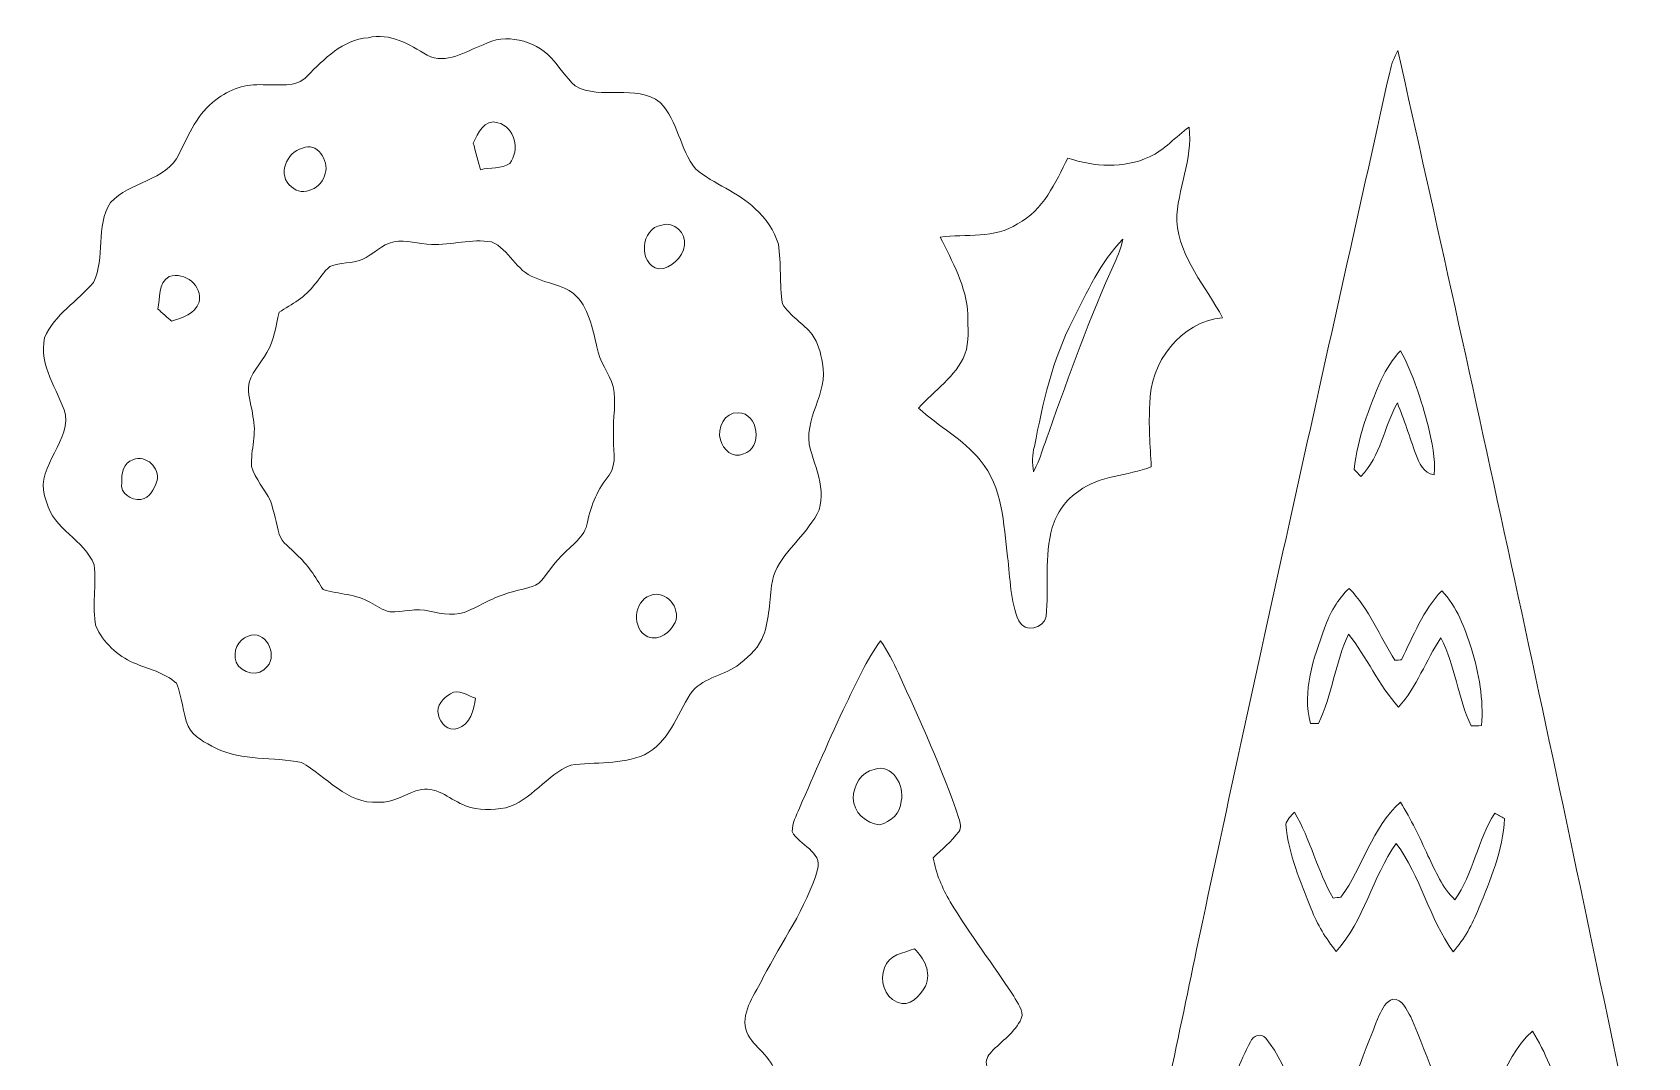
# Model space of a CAD drawing. Header units: centimetres. Extents: x -12.7 to 12.5, y -16.1 to 16.1.
# Drawn here: x -12.7 to 12.53, y 0.13 to 16.14 of the extents above; entities that cross this region are included whole.
import ezdxf

# ---------------------------------------------------------------- set-up
doc = ezdxf.new("R2010")
doc.units = ezdxf.units.CM
doc.header["$MEASUREMENT"] = 0
doc.layers.add('Layer 1', color=7, linetype='Continuous')

msp = doc.modelspace()

# ---------------------------------------------------------------- linework, layer by layer
at = {"layer": 'Layer 1', "color": 251, "lineweight": 9}
for points, knots in [([(-7.45384, 16.05067), (-7.10776, 16.13605), (-6.81108, 15.94801), (-6.53274, 15.77868), (-6.53274, 15.77868), (-6.23323, 15.62416), (-5.93266, 15.84077), (-5.65608, 15.94237), (-5.65608, 15.94237), (-5.30789, 16.12934), (-4.86022, 16.01434), (-4.59493, 15.73846), (-4.59493, 15.73846), (-4.46687, 15.59488), (-4.36174, 15.43084), (-4.22063, 15.2989), (-4.22063, 15.2989), (-3.81176, 15.06713), (-3.27589, 15.34088), (-2.89172, 15.03996), (-2.89172, 15.03996), (-2.61514, 14.74645), (-2.58656, 14.31677), (-2.34032, 14.0028), (-2.34032, 14.0028), (-2.05493, 13.75938), (-1.67781, 13.64931), (-1.4097, 13.38261), (-1.4097, 13.38261), (-1.2453, 13.23374), (-1.11089, 13.04395), (-1.04739, 12.82981), (-1.04739, 12.82981), (-0.99977, 12.52184), (-1.03434, 12.20434), (-0.98354, 11.89777), (-0.98354, 11.89777), (-0.86501, 11.7048), (-0.65828, 11.59191), (-0.51717, 11.41835), (-0.51717, 11.41835), (-0.42897, 11.28606), (-0.38417, 11.12766), (-0.36054, 10.97173), (-0.36054, 10.97173), (-0.25435, 10.50183), (-0.67874, 10.09155), (-0.5461, 9.62059), (-0.5461, 9.62059), (-0.44062, 9.2717), (-0.24059, 8.80885), (-0.52599, 8.491), (-0.52599, 8.491), (-0.73413, 8.15939), (-1.10419, 7.91068), (-1.15393, 7.49934), (-1.15393, 7.49934), (-1.1945, 7.21959), (-1.18427, 6.92502), (-1.30598, 6.66255), (-1.30598, 6.66255), (-1.38924, 6.48581), (-1.54657, 6.36022), (-1.69615, 6.24204), (-1.69615, 6.24204), (-1.9304, 6.07976), (-2.25354, 6.05718), (-2.42323, 5.80495), (-2.42323, 5.80495), (-2.63207, 5.47404), (-2.76154, 5.04506), (-3.13654, 4.85774), (-3.13654, 4.85774), (-3.49885, 4.70393), (-3.90842, 4.74556), (-4.28977, 4.69652), (-4.28977, 4.69652), (-4.67219, 4.54306), (-4.90079, 4.14125), (-5.30542, 4.02871), (-5.30542, 4.02871), (-5.5118, 4.00049), (-5.73405, 3.9765), (-5.9309, 4.06152), (-5.9309, 4.06152), (-6.16267, 4.14689), (-6.35388, 4.3568), (-6.62093, 4.31587), (-6.62093, 4.31587), (-6.85129, 4.26754), (-7.04814, 4.10138), (-7.29509, 4.11797), (-7.29509, 4.11797), (-7.78404, 4.07951), (-8.10577, 4.52507), (-8.49524, 4.73744), (-8.49524, 4.73744), (-8.9355, 4.82846), (-9.41916, 4.75261), (-9.83262, 4.96146), (-9.83262, 4.96146), (-9.99243, 5.04648), (-10.18328, 5.12973), (-10.26336, 5.30295), (-10.26336, 5.30295), (-10.35085, 5.51779), (-10.35508, 5.76015), (-10.44504, 5.97287), (-10.44504, 5.97287), (-10.63237, 6.14079), (-10.88813, 6.19971), (-11.11532, 6.29178), (-11.11532, 6.29178), (-11.36897, 6.40573), (-11.59157, 6.60611), (-11.70269, 6.86363), (-11.70269, 6.86363), (-11.77431, 7.17796), (-11.68788, 7.50604), (-11.73233, 7.82143), (-11.73233, 7.82143), (-11.88261, 8.21795), (-12.37403, 8.37881), (-12.47422, 8.80497), (-12.47422, 8.80497), (-12.69717, 9.31084), (-12.12991, 9.67491), (-12.17824, 10.16599), (-12.17824, 10.16599), (-12.29395, 10.56674), (-12.60616, 10.92164), (-12.50456, 11.36896), (-12.50456, 11.36896), (-12.35004, 11.73267), (-11.98633, 11.93587), (-11.74362, 12.23185), (-11.74362, 12.23185), (-11.54818, 12.61603), (-11.72104, 13.11133), (-11.47409, 13.47751), (-11.47409, 13.47751), (-11.17847, 13.81336), (-10.60944, 13.8063), (-10.40377, 14.23845), (-10.40377, 14.23845), (-10.25454, 14.54361), (-10.11519, 14.87451), (-9.83085, 15.08159), (-9.83085, 15.08159), (-9.62413, 15.2481), (-9.36025, 15.33524), (-9.09425, 15.31654), (-9.09425, 15.31654), (-8.86777, 15.33136), (-8.57708, 15.2601), (-8.40422, 15.45271), (-8.40422, 15.45271), (-8.14211, 15.71765), (-7.8493, 16.02245), (-7.45384, 16.05067), (-7.45384, 16.05067), (-7.45384, 16.05067), (-7.45384, 16.05067), (-7.45384, 16.05067)], [0, 0, 0, 0, 0.02380952, 0.02380952, 0.02380952, 0.02380952, 0.04761905, 0.04761905, 0.04761905, 0.04761905, 0.07142857, 0.07142857, 0.07142857, 0.07142857, 0.0952381, 0.0952381, 0.0952381, 0.0952381, 0.11904762, 0.11904762, 0.11904762, 0.11904762, 0.14285714, 0.14285714, 0.14285714, 0.14285714, 0.16666667, 0.16666667, 0.16666667, 0.16666667, 0.19047619, 0.19047619, 0.19047619, 0.19047619, 0.21428571, 0.21428571, 0.21428571, 0.21428571, 0.23809524, 0.23809524, 0.23809524, 0.23809524, 0.26190476, 0.26190476, 0.26190476, 0.26190476, 0.28571429, 0.28571429, 0.28571429, 0.28571429, 0.30952381, 0.30952381, 0.30952381, 0.30952381, 0.33333333, 0.33333333, 0.33333333, 0.33333333, 0.35714286, 0.35714286, 0.35714286, 0.35714286, 0.38095238, 0.38095238, 0.38095238, 0.38095238, 0.4047619, 0.4047619, 0.4047619, 0.4047619, 0.42857143, 0.42857143, 0.42857143, 0.42857143, 0.45238095, 0.45238095, 0.45238095, 0.45238095, 0.47619048, 0.47619048, 0.47619048, 0.47619048, 0.5, 0.5, 0.5, 0.5, 0.52380952, 0.52380952, 0.52380952, 0.52380952, 0.54761905, 0.54761905, 0.54761905, 0.54761905, 0.57142857, 0.57142857, 0.57142857, 0.57142857, 0.5952381, 0.5952381, 0.5952381, 0.5952381, 0.61904762, 0.61904762, 0.61904762, 0.61904762, 0.64285714, 0.64285714, 0.64285714, 0.64285714, 0.66666667, 0.66666667, 0.66666667, 0.66666667, 0.69047619, 0.69047619, 0.69047619, 0.69047619, 0.71428571, 0.71428571, 0.71428571, 0.71428571, 0.73809524, 0.73809524, 0.73809524, 0.73809524, 0.76190476, 0.76190476, 0.76190476, 0.76190476, 0.78571429, 0.78571429, 0.78571429, 0.78571429, 0.80952381, 0.80952381, 0.80952381, 0.80952381, 0.83333333, 0.83333333, 0.83333333, 0.83333333, 0.85714286, 0.85714286, 0.85714286, 0.85714286, 0.88095238, 0.88095238, 0.88095238, 0.88095238, 0.9047619, 0.9047619, 0.9047619, 0.9047619, 0.92857143, 0.92857143, 0.92857143, 0.92857143, 0.95238095, 0.95238095, 0.95238095, 0.95238095, 1, 1, 1, 1]), ([(8.49842, 15.51304), (8.52311, 15.63157), (8.56615, 15.74552), (8.62577, 15.85065), (8.62577, 15.85065), (9.82663, 10.50889), (10.98938, 5.15831), (12.10169, -0.20286), (12.10169, -0.20286), (12.24563, -1.01601), (12.46929, -1.81858), (12.52714, -2.64514), (12.52714, -2.64514), (11.76444, -2.67759), (11.00244, -2.73051), (10.23938, -2.73227), (10.23938, -2.73227), (9.93458, -2.73651), (9.62766, -2.73404), (9.32568, -2.77672), (9.32568, -2.77672), (9.23043, -2.78907), (9.15635, -2.86774), (9.13906, -2.96052), (9.13906, -2.96052), (9.05052, -3.64103), (9.01736, -4.32965), (8.8773, -5.0031), (8.8773, -5.0031), (8.84026, -5.12411), (8.81133, -5.28534), (8.67516, -5.33261), (8.67516, -5.33261), (8.521, -5.39188), (8.3947, -5.27158), (8.35978, -5.13716), (8.35978, -5.13716), (8.16751, -4.46265), (8.19574, -3.75357), (8.07403, -3.06706), (8.07403, -3.06706), (8.05815, -2.96934), (8.0444, -2.82647), (7.93221, -2.78625), (7.93221, -2.78625), (6.82555, -2.65995), (5.69913, -2.78695), (4.5974, -2.61586), (4.5974, -2.61586), (4.84294, -1.12855), (5.18266, 0.34148), (5.48393, 1.81785), (5.48393, 1.81785), (6.45337, 6.39056), (7.48454, 10.95021), (8.49842, 15.51304), (8.49842, 15.51304), (8.49842, 15.51304), (8.49842, 15.51304), (8.49842, 15.51304)], [0, 0, 0, 0, 0.0625, 0.0625, 0.0625, 0.0625, 0.125, 0.125, 0.125, 0.125, 0.1875, 0.1875, 0.1875, 0.1875, 0.25, 0.25, 0.25, 0.25, 0.3125, 0.3125, 0.3125, 0.3125, 0.375, 0.375, 0.375, 0.375, 0.4375, 0.4375, 0.4375, 0.4375, 0.5, 0.5, 0.5, 0.5, 0.5625, 0.5625, 0.5625, 0.5625, 0.625, 0.625, 0.625, 0.625, 0.6875, 0.6875, 0.6875, 0.6875, 0.75, 0.75, 0.75, 0.75, 0.8125, 0.8125, 0.8125, 0.8125, 0.875, 0.875, 0.875, 0.875, 1, 1, 1, 1]), ([(-5.8106, 14.40779), (-5.78202, 14.30266), (-5.72523, 14.09276), (-5.69665, 13.98763), (-5.69665, 13.98763), (-5.55378, 14.03772), (-5.36927, 13.99645), (-5.24051, 14.08923), (-5.24051, 14.08923), (-5.0807, 14.28714), (-5.16219, 14.66637), (-5.42784, 14.72493), (-5.42784, 14.72493), (-5.64127, 14.78949), (-5.74428, 14.55878), (-5.8106, 14.40779), (-5.8106, 14.40779), (-5.8106, 14.40779), (-5.8106, 14.40779), (-5.8106, 14.40779)], [0, 0, 0, 0, 0.16666667, 0.16666667, 0.16666667, 0.16666667, 0.33333333, 0.33333333, 0.33333333, 0.33333333, 0.5, 0.5, 0.5, 0.5, 0.66666667, 0.66666667, 0.66666667, 0.66666667, 1, 1, 1, 1]), ([(4.74733, 14.19083), (4.98405, 14.3016), (5.15761, 14.50339), (5.3647, 14.65685), (5.3647, 14.65685), (5.43102, 14.15202), (5.17631, 13.68741), (5.17384, 13.18965), (5.17384, 13.18965), (5.21723, 12.61003), (5.6314, 12.17012), (5.88892, 11.68046), (5.88892, 11.68046), (5.2324, 11.61978), (4.74875, 10.97385), (4.75333, 10.33603), (4.75333, 10.33603), (4.73146, 10.00865), (4.75792, 9.68056), (4.77485, 9.35319), (4.77485, 9.35319), (4.40585, 9.20677), (3.97228, 9.223), (3.64561, 8.97501), (3.64561, 8.97501), (3.44488, 8.84166), (3.29812, 8.63493), (3.23004, 8.40492), (3.23004, 8.40492), (3.09704, 7.95336), (3.17924, 7.47711), (3.13232, 7.01533), (3.13232, 7.01533), (3.09387, 6.81848), (2.79788, 6.75992), (2.70546, 6.94795), (2.70546, 6.94795), (2.56893, 7.2591), (2.57563, 7.61399), (2.53154, 7.9456), (2.53154, 7.9456), (2.46945, 8.46172), (2.45393, 9.03428), (2.10609, 9.45442), (2.10609, 9.45442), (1.83939, 9.78639), (1.45027, 9.98253), (1.143, 10.27076), (1.143, 10.27076), (1.38818, 10.54522), (1.7205, 10.75689), (1.86655, 11.10896), (1.86655, 11.10896), (1.93711, 11.30687), (1.9103, 11.52559), (1.90924, 11.73091), (1.90924, 11.73091), (1.89477, 12.16835), (1.66406, 12.55641), (1.48026, 12.94023), (1.48026, 12.94023), (1.8796, 12.99174), (2.33398, 12.91095), (2.68923, 13.14484), (2.68923, 13.14484), (3.08893, 13.35298), (3.27872, 13.79325), (3.4731, 14.17354), (3.4731, 14.17354), (3.88303, 14.03455), (4.34658, 14.00738), (4.74733, 14.19083), (4.74733, 14.19083), (4.74733, 14.19083), (4.74733, 14.19083), (4.74733, 14.19083)], [0, 0, 0, 0, 0.05, 0.05, 0.05, 0.05, 0.1, 0.1, 0.1, 0.1, 0.15, 0.15, 0.15, 0.15, 0.2, 0.2, 0.2, 0.2, 0.25, 0.25, 0.25, 0.25, 0.3, 0.3, 0.3, 0.3, 0.35, 0.35, 0.35, 0.35, 0.4, 0.4, 0.4, 0.4, 0.45, 0.45, 0.45, 0.45, 0.5, 0.5, 0.5, 0.5, 0.55, 0.55, 0.55, 0.55, 0.6, 0.6, 0.6, 0.6, 0.65, 0.65, 0.65, 0.65, 0.7, 0.7, 0.7, 0.7, 0.75, 0.75, 0.75, 0.75, 0.8, 0.8, 0.8, 0.8, 0.85, 0.85, 0.85, 0.85, 0.9, 0.9, 0.9, 0.9, 1, 1, 1, 1]), ([(-8.4776, 14.3263), (-8.73019, 14.26915), (-8.87941, 13.89767), (-8.65046, 13.72551), (-8.65046, 13.72551), (-8.47442, 13.54525), (-8.16469, 13.71528), (-8.122, 13.9333), (-8.122, 13.9333), (-8.06273, 14.13262), (-8.25182, 14.43883), (-8.4776, 14.3263), (-8.4776, 14.3263), (-8.4776, 14.3263), (-8.4776, 14.3263), (-8.4776, 14.3263)], [0, 0, 0, 0, 0.2, 0.2, 0.2, 0.2, 0.4, 0.4, 0.4, 0.4, 0.6, 0.6, 0.6, 0.6, 1, 1, 1, 1]), ([(-2.86949, 13.12509), (-3.19722, 13.08699), (-3.24344, 12.50949), (-2.915, 12.4414), (-2.915, 12.4414), (-2.71744, 12.44281), (-2.54282, 12.62097), (-2.51354, 12.81253), (-2.51354, 12.81253), (-2.47826, 13.00056), (-2.67829, 13.19423), (-2.86949, 13.12509), (-2.86949, 13.12509), (-2.86949, 13.12509), (-2.86949, 13.12509), (-2.86949, 13.12509)], [0, 0, 0, 0, 0.2, 0.2, 0.2, 0.2, 0.4, 0.4, 0.4, 0.4, 0.6, 0.6, 0.6, 0.6, 1, 1, 1, 1]), ([(-7.05202, 12.86756), (-7.24111, 12.82558), (-7.37482, 12.66753), (-7.54768, 12.59028), (-7.54768, 12.59028), (-7.70784, 12.52536), (-7.88881, 12.54547), (-8.04897, 12.48233), (-8.04897, 12.48233), (-8.14705, 12.40366), (-8.20843, 12.28936), (-8.29098, 12.19658), (-8.29098, 12.19658), (-8.42997, 12.00255), (-8.64693, 11.89213), (-8.84237, 11.76478), (-8.84237, 11.76478), (-8.89811, 11.55523), (-8.91081, 11.32592), (-9.03322, 11.13965), (-9.03322, 11.13965), (-9.1313, 10.95727), (-9.30204, 10.81016), (-9.32285, 10.5925), (-9.32285, 10.5925), (-9.32815, 10.43939), (-9.26853, 10.29228), (-9.25336, 10.14094), (-9.25336, 10.14094), (-9.18633, 9.87953), (-9.28546, 9.61812), (-9.27629, 9.35636), (-9.27629, 9.35636), (-9.21244, 9.16092), (-9.0678, 9.00463), (-8.97819, 8.8219), (-8.97819, 8.8219), (-8.92139, 8.65186), (-8.89, 8.47406), (-8.84272, 8.3012), (-8.84272, 8.3012), (-8.79933, 8.16327), (-8.66245, 8.08601), (-8.57109, 7.9837), (-8.57109, 7.9837), (-8.39717, 7.83095), (-8.27616, 7.63093), (-8.15657, 7.43513), (-8.15657, 7.43513), (-7.91139, 7.36458), (-7.6401, 7.3667), (-7.41539, 7.23405), (-7.41539, 7.23405), (-7.3152, 7.18784), (-7.22559, 7.10917), (-7.11517, 7.08765), (-7.11517, 7.08765), (-6.9088, 7.08236), (-6.6996, 7.15432), (-6.49464, 7.1), (-6.49464, 7.1), (-6.29567, 7.04778), (-6.07095, 7.01991), (-5.87833, 7.10917), (-5.87833, 7.10917), (-5.66102, 7.21183), (-5.45218, 7.33706), (-5.21758, 7.39668), (-5.21758, 7.39668), (-5.07753, 7.44572), (-4.9149, 7.4496), (-4.78931, 7.53532), (-4.78931, 7.53532), (-4.65631, 7.66232), (-4.57341, 7.83271), (-4.43688, 7.95689), (-4.43688, 7.95689), (-4.29119, 8.12517), (-4.06329, 8.24864), (-4.02907, 8.48959), (-4.02907, 8.48959), (-3.97686, 8.75911), (-3.86221, 9.00852), (-3.69146, 9.22336), (-3.69146, 9.22336), (-3.55494, 9.40928), (-3.63855, 9.65552), (-3.62126, 9.86682), (-3.62126, 9.86682), (-3.63608, 10.11342), (-3.57152, 10.36107), (-3.62585, 10.60555), (-3.62585, 10.60555), (-3.6897, 10.82039), (-3.84669, 10.99784), (-3.88196, 11.22362), (-3.88196, 11.22362), (-3.95111, 11.51889), (-4.00579, 11.84662), (-4.24532, 12.06005), (-4.24532, 12.06005), (-4.42524, 12.18952), (-4.65455, 12.21633), (-4.85316, 12.30594), (-4.85316, 12.30594), (-5.14067, 12.40789), (-5.24862, 12.74761), (-5.52591, 12.86474), (-5.52591, 12.86474), (-5.83812, 12.91624), (-6.15244, 12.81323), (-6.46571, 12.82523), (-6.46571, 12.82523), (-6.66185, 12.83158), (-6.85482, 12.89966), (-7.05202, 12.86756), (-7.05202, 12.86756), (-7.05202, 12.86756), (-7.05202, 12.86756), (-7.05202, 12.86756)], [0, 0, 0, 0, 0.03225806, 0.03225806, 0.03225806, 0.03225806, 0.06451613, 0.06451613, 0.06451613, 0.06451613, 0.09677419, 0.09677419, 0.09677419, 0.09677419, 0.12903226, 0.12903226, 0.12903226, 0.12903226, 0.16129032, 0.16129032, 0.16129032, 0.16129032, 0.19354839, 0.19354839, 0.19354839, 0.19354839, 0.22580645, 0.22580645, 0.22580645, 0.22580645, 0.25806452, 0.25806452, 0.25806452, 0.25806452, 0.29032258, 0.29032258, 0.29032258, 0.29032258, 0.32258065, 0.32258065, 0.32258065, 0.32258065, 0.35483871, 0.35483871, 0.35483871, 0.35483871, 0.38709677, 0.38709677, 0.38709677, 0.38709677, 0.41935484, 0.41935484, 0.41935484, 0.41935484, 0.4516129, 0.4516129, 0.4516129, 0.4516129, 0.48387097, 0.48387097, 0.48387097, 0.48387097, 0.51612903, 0.51612903, 0.51612903, 0.51612903, 0.5483871, 0.5483871, 0.5483871, 0.5483871, 0.58064516, 0.58064516, 0.58064516, 0.58064516, 0.61290323, 0.61290323, 0.61290323, 0.61290323, 0.64516129, 0.64516129, 0.64516129, 0.64516129, 0.67741935, 0.67741935, 0.67741935, 0.67741935, 0.70967742, 0.70967742, 0.70967742, 0.70967742, 0.74193548, 0.74193548, 0.74193548, 0.74193548, 0.77419355, 0.77419355, 0.77419355, 0.77419355, 0.80645161, 0.80645161, 0.80645161, 0.80645161, 0.83870968, 0.83870968, 0.83870968, 0.83870968, 0.87096774, 0.87096774, 0.87096774, 0.87096774, 0.90322581, 0.90322581, 0.90322581, 0.90322581, 0.93548387, 0.93548387, 0.93548387, 0.93548387, 1, 1, 1, 1]), ([(3.54965, 11.64377), (3.23251, 11.02818), (3.08258, 10.34626), (2.95064, 9.67175), (2.95064, 9.67175), (2.91536, 9.54192), (2.91536, 9.40681), (2.93794, 9.27522), (2.93794, 9.27522), (3.03918, 9.47525), (3.10127, 9.69185), (3.17888, 9.90176), (3.17888, 9.90176), (3.49603, 10.79181), (3.81459, 11.68328), (4.20547, 12.54441), (4.20547, 12.54441), (4.2598, 12.66013), (4.30671, 12.78007), (4.33247, 12.90566), (4.33247, 12.90566), (3.97934, 12.54935), (3.77614, 12.08369), (3.54965, 11.64377)], [0, 0, 0, 0, 0.14285714, 0.14285714, 0.14285714, 0.14285714, 0.28571429, 0.28571429, 0.28571429, 0.28571429, 0.42857143, 0.42857143, 0.42857143, 0.42857143, 0.57142857, 0.57142857, 0.57142857, 0.57142857, 0.71428571, 0.71428571, 0.71428571, 0.71428571, 1, 1, 1, 1]), ([(-10.56075, 12.32322), (-10.73926, 12.22339), (-10.69904, 11.98456), (-10.73573, 11.81628), (-10.73573, 11.81628), (-10.68281, 11.76901), (-10.57733, 11.67411), (-10.52477, 11.62649), (-10.52477, 11.62649), (-10.3579, 11.67411), (-10.15753, 11.74149), (-10.09085, 11.9207), (-10.09085, 11.9207), (-10.03688, 12.17964), (-10.31557, 12.40436), (-10.56075, 12.32322), (-10.56075, 12.32322), (-10.56075, 12.32322), (-10.56075, 12.32322), (-10.56075, 12.32322)], [0, 0, 0, 0, 0.16666667, 0.16666667, 0.16666667, 0.16666667, 0.33333333, 0.33333333, 0.33333333, 0.33333333, 0.5, 0.5, 0.5, 0.5, 0.66666667, 0.66666667, 0.66666667, 0.66666667, 1, 1, 1, 1]), ([(8.36719, 10.71279), (8.16998, 10.26547), (7.99783, 9.80192), (7.9428, 9.31332), (7.9428, 9.31332), (7.97807, 9.27628), (8.01335, 9.23924), (8.04898, 9.2022), (8.04898, 9.2022), (8.36048, 9.51441), (8.40811, 9.97937), (8.61836, 10.35119), (8.61836, 10.35119), (8.72773, 10.08908), (8.80816, 9.81638), (8.90623, 9.55004), (8.90623, 9.55004), (8.95985, 9.41245), (9.01983, 9.25582), (9.19128, 9.22513), (9.19128, 9.22513), (9.22091, 9.48407), (9.15353, 9.74018), (9.09991, 9.99171), (9.09991, 9.99171), (8.98984, 10.39388), (8.86778, 10.79711), (8.6674, 11.16541), (8.6674, 11.16541), (8.54252, 11.03276), (8.44656, 10.87578), (8.36719, 10.71279), (8.36719, 10.71279), (8.36719, 10.71279), (8.36719, 10.71279), (8.36719, 10.71279)], [0, 0, 0, 0, 0.1, 0.1, 0.1, 0.1, 0.2, 0.2, 0.2, 0.2, 0.3, 0.3, 0.3, 0.3, 0.4, 0.4, 0.4, 0.4, 0.5, 0.5, 0.5, 0.5, 0.6, 0.6, 0.6, 0.6, 0.7, 0.7, 0.7, 0.7, 0.8, 0.8, 0.8, 0.8, 1, 1, 1, 1]), ([(-1.67675, 10.19703), (-1.88665, 10.2115), (-2.01154, 9.94903), (-1.9505, 9.77157), (-1.9505, 9.77157), (-1.9124, 9.62306), (-1.76106, 9.47666), (-1.59279, 9.55709), (-1.59279, 9.55709), (-1.28517, 9.64317), (-1.3529, 10.19491), (-1.67675, 10.19703), (-1.67675, 10.19703), (-1.67675, 10.19703), (-1.67675, 10.19703), (-1.67675, 10.19703)], [0, 0, 0, 0, 0.2, 0.2, 0.2, 0.2, 0.4, 0.4, 0.4, 0.4, 0.6, 0.6, 0.6, 0.6, 1, 1, 1, 1]), ([(-11.12555, 9.46361), (-11.27195, 9.42057), (-11.31005, 9.23994), (-11.29876, 9.10624), (-11.29876, 9.10624), (-11.3351, 8.92774), (-11.14742, 8.82966), (-11.00172, 8.84342), (-11.00172, 8.84342), (-10.86167, 8.86318), (-10.79535, 9.00888), (-10.7516, 9.1267), (-10.7516, 9.1267), (-10.69904, 9.33943), (-10.9167, 9.54439), (-11.12555, 9.46361), (-11.12555, 9.46361), (-11.12555, 9.46361), (-11.12555, 9.46361), (-11.12555, 9.46361)], [0, 0, 0, 0, 0.16666667, 0.16666667, 0.16666667, 0.16666667, 0.33333333, 0.33333333, 0.33333333, 0.33333333, 0.5, 0.5, 0.5, 0.5, 0.66666667, 0.66666667, 0.66666667, 0.66666667, 1, 1, 1, 1]), ([(-3.04588, 7.34412), (-3.31575, 7.25628), (-3.33904, 6.82024), (-3.08504, 6.69677), (-3.08504, 6.69677), (-2.90159, 6.63045), (-2.73896, 6.77403), (-2.65924, 6.92184), (-2.65924, 6.92184), (-2.56434, 7.15009), (-2.8067, 7.43937), (-3.04588, 7.34412), (-3.04588, 7.34412), (-3.04588, 7.34412), (-3.04588, 7.34412), (-3.04588, 7.34412)], [0, 0, 0, 0, 0.2, 0.2, 0.2, 0.2, 0.4, 0.4, 0.4, 0.4, 0.6, 0.6, 0.6, 0.6, 1, 1, 1, 1]), ([(7.48136, 6.83259), (7.30815, 6.35951), (7.12823, 5.8501), (7.26052, 5.34352), (7.26052, 5.34352), (7.29192, 5.34422), (7.35507, 5.34598), (7.38646, 5.34704), (7.38646, 5.34704), (7.60131, 5.79154), (7.6454, 6.2946), (7.8546, 6.73981), (7.8546, 6.73981), (8.14388, 6.3835), (8.32168, 5.94359), (8.63706, 5.6021), (8.63706, 5.6021), (8.92422, 5.9189), (9.06145, 6.33306), (9.29887, 6.68336), (9.29887, 6.68336), (9.5183, 6.24874), (9.56381, 5.74956), (9.76983, 5.30788), (9.76983, 5.30788), (9.82381, 5.30965), (9.87778, 5.31141), (9.93246, 5.31282), (9.93246, 5.31282), (9.96809, 5.71922), (9.89119, 6.12421), (9.77724, 6.51297), (9.77724, 6.51297), (9.66753, 6.83576), (9.55428, 7.16843), (9.31016, 7.41785), (9.31016, 7.41785), (9.01912, 7.10952), (8.86566, 6.71335), (8.68257, 6.33905), (8.68257, 6.33905), (8.65717, 6.33764), (8.60637, 6.33517), (8.58097, 6.33376), (8.58097, 6.33376), (8.34249, 6.70735), (8.17845, 7.13421), (7.86483, 7.4556), (7.86483, 7.4556), (7.68491, 7.2852), (7.56215, 7.06507), (7.48136, 6.83259), (7.48136, 6.83259), (7.48136, 6.83259), (7.48136, 6.83259), (7.48136, 6.83259)], [0, 0, 0, 0, 0.06666667, 0.06666667, 0.06666667, 0.06666667, 0.13333333, 0.13333333, 0.13333333, 0.13333333, 0.2, 0.2, 0.2, 0.2, 0.26666667, 0.26666667, 0.26666667, 0.26666667, 0.33333333, 0.33333333, 0.33333333, 0.33333333, 0.4, 0.4, 0.4, 0.4, 0.46666667, 0.46666667, 0.46666667, 0.46666667, 0.53333333, 0.53333333, 0.53333333, 0.53333333, 0.6, 0.6, 0.6, 0.6, 0.66666667, 0.66666667, 0.66666667, 0.66666667, 0.73333333, 0.73333333, 0.73333333, 0.73333333, 0.8, 0.8, 0.8, 0.8, 0.86666667, 0.86666667, 0.86666667, 0.86666667, 1, 1, 1, 1]), ([(-9.32497, 6.70876), (-9.49007, 6.66467), (-9.57121, 6.45759), (-9.5123, 6.30413), (-9.5123, 6.30413), (-9.43857, 6.11892), (-9.14858, 6.0653), (-9.02934, 6.23534), (-9.02934, 6.23534), (-8.85437, 6.42513), (-9.06639, 6.82695), (-9.32497, 6.70876), (-9.32497, 6.70876), (-9.32497, 6.70876), (-9.32497, 6.70876), (-9.32497, 6.70876)], [0, 0, 0, 0, 0.2, 0.2, 0.2, 0.2, 0.4, 0.4, 0.4, 0.4, 0.6, 0.6, 0.6, 0.6, 1, 1, 1, 1]), ([(0.54787, 6.6375), (0.65688, 6.47734), (0.74683, 6.30554), (0.82797, 6.1295), (0.82797, 6.1295), (1.16911, 5.38585), (1.5106, 4.63937), (1.77271, 3.86291), (1.77271, 3.86291), (1.78894, 3.79729), (1.82069, 3.7158), (1.76954, 3.65688), (1.76954, 3.65688), (1.65524, 3.50343), (1.50601, 3.38172), (1.36913, 3.24943), (1.36913, 3.24943), (1.41358, 3.00601), (1.50954, 2.77494), (1.63619, 2.56327), (1.63619, 2.56327), (1.94205, 2.05457), (2.30364, 1.5829), (2.63067, 1.08831), (2.63067, 1.08831), (2.68006, 0.98071), (2.79612, 0.86712), (2.74567, 0.73977), (2.74567, 0.73977), (2.6476, 0.52245), (2.43805, 0.38593), (2.27824, 0.21871), (2.27824, 0.21871), (2.22215, 0.16121), (2.17911, 0.07901), (2.2098, -0.00248), (2.2098, -0.00248), (2.2853, -0.22579), (2.41371, -0.42687), (2.53154, -0.63007), (2.53154, -0.63007), (2.96298, -1.37161), (3.42795, -2.09339), (3.85481, -2.83775), (3.85481, -2.83775), (3.93418, -2.97428), (4.01073, -3.12844), (3.99239, -3.29213), (3.99239, -3.29213), (3.88197, -3.56483), (3.47028, -3.6876), (3.5433, -4.03156), (3.5433, -4.03156), (3.64314, -4.29402), (3.85163, -4.49829), (4.02096, -4.71665), (4.02096, -4.71665), (4.54801, -5.36648), (5.15797, -5.95385), (5.5933, -6.67352), (5.5933, -6.67352), (5.6448, -6.75571), (5.57107, -6.84144), (5.51886, -6.90141), (5.51886, -6.90141), (5.07965, -7.29935), (4.4824, -7.44751), (3.90878, -7.51172), (3.90878, -7.51172), (3.14502, -7.60803), (2.37138, -7.56922), (1.60867, -7.47961), (1.60867, -7.47961), (1.27565, -8.02219), (1.5547, -8.64696), (1.5875, -9.22516), (1.5875, -9.22516), (1.62349, -9.44706), (1.53741, -9.72822), (1.32186, -9.82841), (1.32186, -9.82841), (0.93345, -9.95716), (0.51506, -9.936), (0.11571, -9.88485), (0.11571, -9.88485), (-0.109, -9.87427), (-0.2413, -9.65167), (-0.25153, -9.44881), (-0.25153, -9.44881), (-0.30092, -8.9581), (-0.07867, -8.4875), (-0.10548, -7.9982), (-0.10548, -7.9982), (-0.12206, -7.8077), (-0.23777, -7.51983), (-0.47201, -7.54206), (-0.47201, -7.54206), (-0.90064, -7.57698), (-1.32185, -7.68599), (-1.75471, -7.67505), (-1.75471, -7.67505), (-2.65959, -7.70574), (-3.64172, -7.50784), (-4.31024, -6.85379), (-4.31024, -6.85379), (-3.74685, -5.97643), (-3.09104, -5.16256), (-2.53541, -4.28027), (-2.53541, -4.28027), (-2.43981, -4.106), (-2.29905, -3.93736), (-2.32269, -3.72429), (-2.32269, -3.72429), (-2.42358, -3.51756), (-2.67864, -3.43465), (-2.77177, -3.22228), (-2.77177, -3.22228), (-2.76472, -3.10587), (-2.69169, -3.00709), (-2.63701, -2.90902), (-2.63701, -2.90902), (-2.16323, -2.14349), (-1.63935, -1.40512), (-1.24848, -0.59162), (-1.24848, -0.59162), (-1.18462, -0.42546), (-1.09678, -0.25225), (-1.1049, -0.07092), (-1.1049, -0.07092), (-1.18674, 0.18449), (-1.47814, 0.3129), (-1.5561, 0.5722), (-1.5561, 0.5722), (-1.6256, 0.8717), (-1.40158, 1.12853), (-1.2834, 1.38358), (-1.2834, 1.38358), (-0.99624, 1.94133), (-0.61383, 2.45744), (-0.43391, 3.06492), (-0.43391, 3.06492), (-0.35948, 3.34432), (-0.72213, 3.44804), (-0.8322, 3.65865), (-0.8322, 3.65865), (-0.83079, 3.78812), (-0.77011, 3.90665), (-0.72002, 4.02307), (-0.72002, 4.02307), (-0.47872, 4.57058), (-0.24271, 5.12091), (0.01411, 5.66172), (0.01411, 5.66172), (0.18239, 5.99227), (0.32632, 6.33764), (0.54787, 6.6375), (0.54787, 6.6375), (0.54787, 6.6375), (0.54787, 6.6375), (0.54787, 6.6375)], [0, 0, 0, 0, 0.02439024, 0.02439024, 0.02439024, 0.02439024, 0.04878049, 0.04878049, 0.04878049, 0.04878049, 0.07317073, 0.07317073, 0.07317073, 0.07317073, 0.09756098, 0.09756098, 0.09756098, 0.09756098, 0.12195122, 0.12195122, 0.12195122, 0.12195122, 0.14634146, 0.14634146, 0.14634146, 0.14634146, 0.17073171, 0.17073171, 0.17073171, 0.17073171, 0.19512195, 0.19512195, 0.19512195, 0.19512195, 0.2195122, 0.2195122, 0.2195122, 0.2195122, 0.24390244, 0.24390244, 0.24390244, 0.24390244, 0.26829268, 0.26829268, 0.26829268, 0.26829268, 0.29268293, 0.29268293, 0.29268293, 0.29268293, 0.31707317, 0.31707317, 0.31707317, 0.31707317, 0.34146341, 0.34146341, 0.34146341, 0.34146341, 0.36585366, 0.36585366, 0.36585366, 0.36585366, 0.3902439, 0.3902439, 0.3902439, 0.3902439, 0.41463415, 0.41463415, 0.41463415, 0.41463415, 0.43902439, 0.43902439, 0.43902439, 0.43902439, 0.46341463, 0.46341463, 0.46341463, 0.46341463, 0.48780488, 0.48780488, 0.48780488, 0.48780488, 0.51219512, 0.51219512, 0.51219512, 0.51219512, 0.53658537, 0.53658537, 0.53658537, 0.53658537, 0.56097561, 0.56097561, 0.56097561, 0.56097561, 0.58536585, 0.58536585, 0.58536585, 0.58536585, 0.6097561, 0.6097561, 0.6097561, 0.6097561, 0.63414634, 0.63414634, 0.63414634, 0.63414634, 0.65853659, 0.65853659, 0.65853659, 0.65853659, 0.68292683, 0.68292683, 0.68292683, 0.68292683, 0.70731707, 0.70731707, 0.70731707, 0.70731707, 0.73170732, 0.73170732, 0.73170732, 0.73170732, 0.75609756, 0.75609756, 0.75609756, 0.75609756, 0.7804878, 0.7804878, 0.7804878, 0.7804878, 0.80487805, 0.80487805, 0.80487805, 0.80487805, 0.82926829, 0.82926829, 0.82926829, 0.82926829, 0.85365854, 0.85365854, 0.85365854, 0.85365854, 0.87804878, 0.87804878, 0.87804878, 0.87804878, 0.90243902, 0.90243902, 0.90243902, 0.90243902, 0.92682927, 0.92682927, 0.92682927, 0.92682927, 0.95121951, 0.95121951, 0.95121951, 0.95121951, 1, 1, 1, 1]), ([(-6.16585, 5.80953), (-6.28226, 5.74992), (-6.39656, 5.6215), (-6.35494, 5.4818), (-6.35494, 5.4818), (-6.33553, 5.3481), (-6.19795, 5.21757), (-6.0579, 5.26943), (-6.0579, 5.26943), (-5.85787, 5.32482), (-5.79966, 5.564), (-5.77744, 5.74215), (-5.77744, 5.74215), (-5.90232, 5.77708), (-6.03885, 5.89632), (-6.16585, 5.80953)], [0, 0, 0, 0, 0.2, 0.2, 0.2, 0.2, 0.4, 0.4, 0.4, 0.4, 0.6, 0.6, 0.6, 0.6, 1, 1, 1, 1]), ([(0.44662, 4.62738), (0.24448, 4.59563), (0.12348, 4.37408), (0.12136, 4.18217), (0.12136, 4.18217), (0.11748, 3.96063), (0.32562, 3.78741), (0.53376, 3.76201), (0.53376, 3.76201), (0.70662, 3.80964), (0.8629, 3.94722), (0.87066, 4.13525), (0.87066, 4.13525), (0.92922, 4.37443), (0.73061, 4.7318), (0.44662, 4.62738), (0.44662, 4.62738), (0.44662, 4.62738), (0.44662, 4.62738), (0.44662, 4.62738)], [0, 0, 0, 0, 0.16666667, 0.16666667, 0.16666667, 0.16666667, 0.33333333, 0.33333333, 0.33333333, 0.33333333, 0.5, 0.5, 0.5, 0.5, 0.66666667, 0.66666667, 0.66666667, 0.66666667, 1, 1, 1, 1]), ([(7.73607, 2.63348), (7.70608, 2.62995), (7.64611, 2.6236), (7.61612, 2.62007), (7.61612, 2.62007), (7.36636, 3.04623), (7.26193, 3.53835), (7.0104, 3.9638), (7.0104, 3.9638), (6.96278, 3.90207), (6.88834, 3.84809), (6.87635, 3.76695), (6.87635, 3.76695), (6.91868, 3.30587), (7.1046, 2.87654), (7.27287, 2.45003), (7.27287, 2.45003), (7.366, 2.20979), (7.50147, 1.98825), (7.66304, 1.78787), (7.66304, 1.78787), (8.10543, 2.27153), (8.22325, 2.94604), (8.60178, 3.47168), (8.60178, 3.47168), (8.98208, 2.95415), (9.11719, 2.30504), (9.48902, 1.78187), (9.48902, 1.78187), (9.66118, 1.97907), (9.79241, 2.21085), (9.88731, 2.45427), (9.88731, 2.45427), (10.07251, 2.90547), (10.26548, 3.3662), (10.29053, 3.86008), (10.29053, 3.86008), (10.23938, 3.88901), (10.18858, 3.91759), (10.13778, 3.94581), (10.13778, 3.94581), (9.8739, 3.52036), (9.80052, 3.00601), (9.51795, 2.59114), (9.51795, 2.59114), (9.31969, 2.78058), (9.21668, 3.04093), (9.09603, 3.28118), (9.09603, 3.28118), (8.96938, 3.56834), (8.83038, 3.84985), (8.66528, 4.11691), (8.66528, 4.11691), (8.21761, 3.72038), (8.08532, 3.10408), (7.73607, 2.63348), (7.73607, 2.63348), (7.73607, 2.63348), (7.73607, 2.63348), (7.73607, 2.63348)], [0, 0, 0, 0, 0.0625, 0.0625, 0.0625, 0.0625, 0.125, 0.125, 0.125, 0.125, 0.1875, 0.1875, 0.1875, 0.1875, 0.25, 0.25, 0.25, 0.25, 0.3125, 0.3125, 0.3125, 0.3125, 0.375, 0.375, 0.375, 0.375, 0.4375, 0.4375, 0.4375, 0.4375, 0.5, 0.5, 0.5, 0.5, 0.5625, 0.5625, 0.5625, 0.5625, 0.625, 0.625, 0.625, 0.625, 0.6875, 0.6875, 0.6875, 0.6875, 0.75, 0.75, 0.75, 0.75, 0.8125, 0.8125, 0.8125, 0.8125, 0.875, 0.875, 0.875, 0.875, 1, 1, 1, 1]), ([(0.61101, 1.53352), (0.5334, 1.33596), (0.60184, 1.08337), (0.80786, 0.99377), (0.80786, 0.99377), (1.00895, 0.90663), (1.1617, 1.09642), (1.25131, 1.24671), (1.25131, 1.24671), (1.34585, 1.46719), (1.23085, 1.6771), (1.07739, 1.82879), (1.07739, 1.82879), (0.91476, 1.76458), (0.66887, 1.73319), (0.61101, 1.53352), (0.61101, 1.53352), (0.61101, 1.53352), (0.61101, 1.53352), (0.61101, 1.53352)], [0, 0, 0, 0, 0.16666667, 0.16666667, 0.16666667, 0.16666667, 0.33333333, 0.33333333, 0.33333333, 0.33333333, 0.5, 0.5, 0.5, 0.5, 0.66666667, 0.66666667, 0.66666667, 0.66666667, 1, 1, 1, 1]), ([(8.33614, 0.79339), (8.05321, 0.12135), (7.84296, -0.59091), (7.4542, -1.21321), (7.4542, -1.21321), (7.05415, -0.7232), (6.95713, -0.05716), (6.56273, 0.43567), (6.56273, 0.43567), (6.4897, 0.5221), (6.36165, 0.46989), (6.3239, 0.37676), (6.3239, 0.37676), (6.15633, 0.06278), (6.03709, -0.27447), (5.88681, -0.59691), (5.88681, -0.59691), (5.74217, -0.92958), (5.5619, -1.24955), (5.47194, -1.60303), (5.47194, -1.60303), (5.43455, -1.72686), (5.48499, -1.84998), (5.5305, -1.96392), (5.5305, -1.96392), (5.56013, -1.96004), (5.61905, -1.95229), (5.64868, -1.94875), (5.64868, -1.94875), (5.95842, -1.39384), (6.1214, -0.76554), (6.48441, -0.2399), (6.48441, -0.2399), (6.86823, -0.76519), (6.97724, -1.44111), (7.3914, -1.94735), (7.3914, -1.94735), (7.42139, -2.00591), (7.51876, -2.00591), (7.55015, -1.9477), (7.55015, -1.9477), (7.69938, -1.7773), (7.79604, -1.57269), (7.89517, -1.37161), (7.89517, -1.37161), (8.11495, -0.9317), (8.32944, -0.48896), (8.54463, -0.04693), (8.54463, -0.04693), (8.56898, -0.04975), (8.61731, -0.0554), (8.6413, -0.05822), (8.6413, -0.05822), (8.79828, -0.41488), (8.96656, -0.7666), (9.14224, -1.11479), (9.14224, -1.11479), (9.30134, -1.43723), (9.44492, -1.78189), (9.72573, -2.02107), (9.72573, -2.02107), (10.11696, -1.49544), (10.29759, -0.85691), (10.62602, -0.29634), (10.62602, -0.29634), (10.65142, -0.29811), (10.70222, -0.30128), (10.72762, -0.30305), (10.72762, -0.30305), (11.02713, -0.83433), (11.1753, -1.43405), (11.47516, -1.96429), (11.47516, -1.96429), (11.53866, -1.93747), (11.60216, -1.9096), (11.66601, -1.88243), (11.66601, -1.88243), (11.60921, -1.40019), (11.39896, -0.95957), (11.21798, -0.51507), (11.21798, -0.51507), (11.06065, -0.15982), (10.93647, 0.21236), (10.72939, 0.54327), (10.72939, 0.54327), (10.20869, 0.07231), (10.1406, -0.68122), (9.7088, -1.21286), (9.7088, -1.21286), (9.31933, -0.6015), (9.11719, 0.10406), (8.82933, 0.76411), (8.82933, 0.76411), (8.76265, 0.87488), (8.70268, 1.04527), (8.54851, 1.0428), (8.54851, 1.0428), (8.43739, 1.00611), (8.38377, 0.89111), (8.33614, 0.79339)], [0, 0, 0, 0, 0.03846154, 0.03846154, 0.03846154, 0.03846154, 0.07692308, 0.07692308, 0.07692308, 0.07692308, 0.11538462, 0.11538462, 0.11538462, 0.11538462, 0.15384615, 0.15384615, 0.15384615, 0.15384615, 0.19230769, 0.19230769, 0.19230769, 0.19230769, 0.23076923, 0.23076923, 0.23076923, 0.23076923, 0.26923077, 0.26923077, 0.26923077, 0.26923077, 0.30769231, 0.30769231, 0.30769231, 0.30769231, 0.34615385, 0.34615385, 0.34615385, 0.34615385, 0.38461538, 0.38461538, 0.38461538, 0.38461538, 0.42307692, 0.42307692, 0.42307692, 0.42307692, 0.46153846, 0.46153846, 0.46153846, 0.46153846, 0.5, 0.5, 0.5, 0.5, 0.53846154, 0.53846154, 0.53846154, 0.53846154, 0.57692308, 0.57692308, 0.57692308, 0.57692308, 0.61538462, 0.61538462, 0.61538462, 0.61538462, 0.65384615, 0.65384615, 0.65384615, 0.65384615, 0.69230769, 0.69230769, 0.69230769, 0.69230769, 0.73076923, 0.73076923, 0.73076923, 0.73076923, 0.76923077, 0.76923077, 0.76923077, 0.76923077, 0.80769231, 0.80769231, 0.80769231, 0.80769231, 0.84615385, 0.84615385, 0.84615385, 0.84615385, 0.88461538, 0.88461538, 0.88461538, 0.88461538, 0.92307692, 0.92307692, 0.92307692, 0.92307692, 1, 1, 1, 1])]:
    msp.add_open_spline(points, degree=3, knots=knots, dxfattribs=at)

doc.saveas('drawing.dxf')
